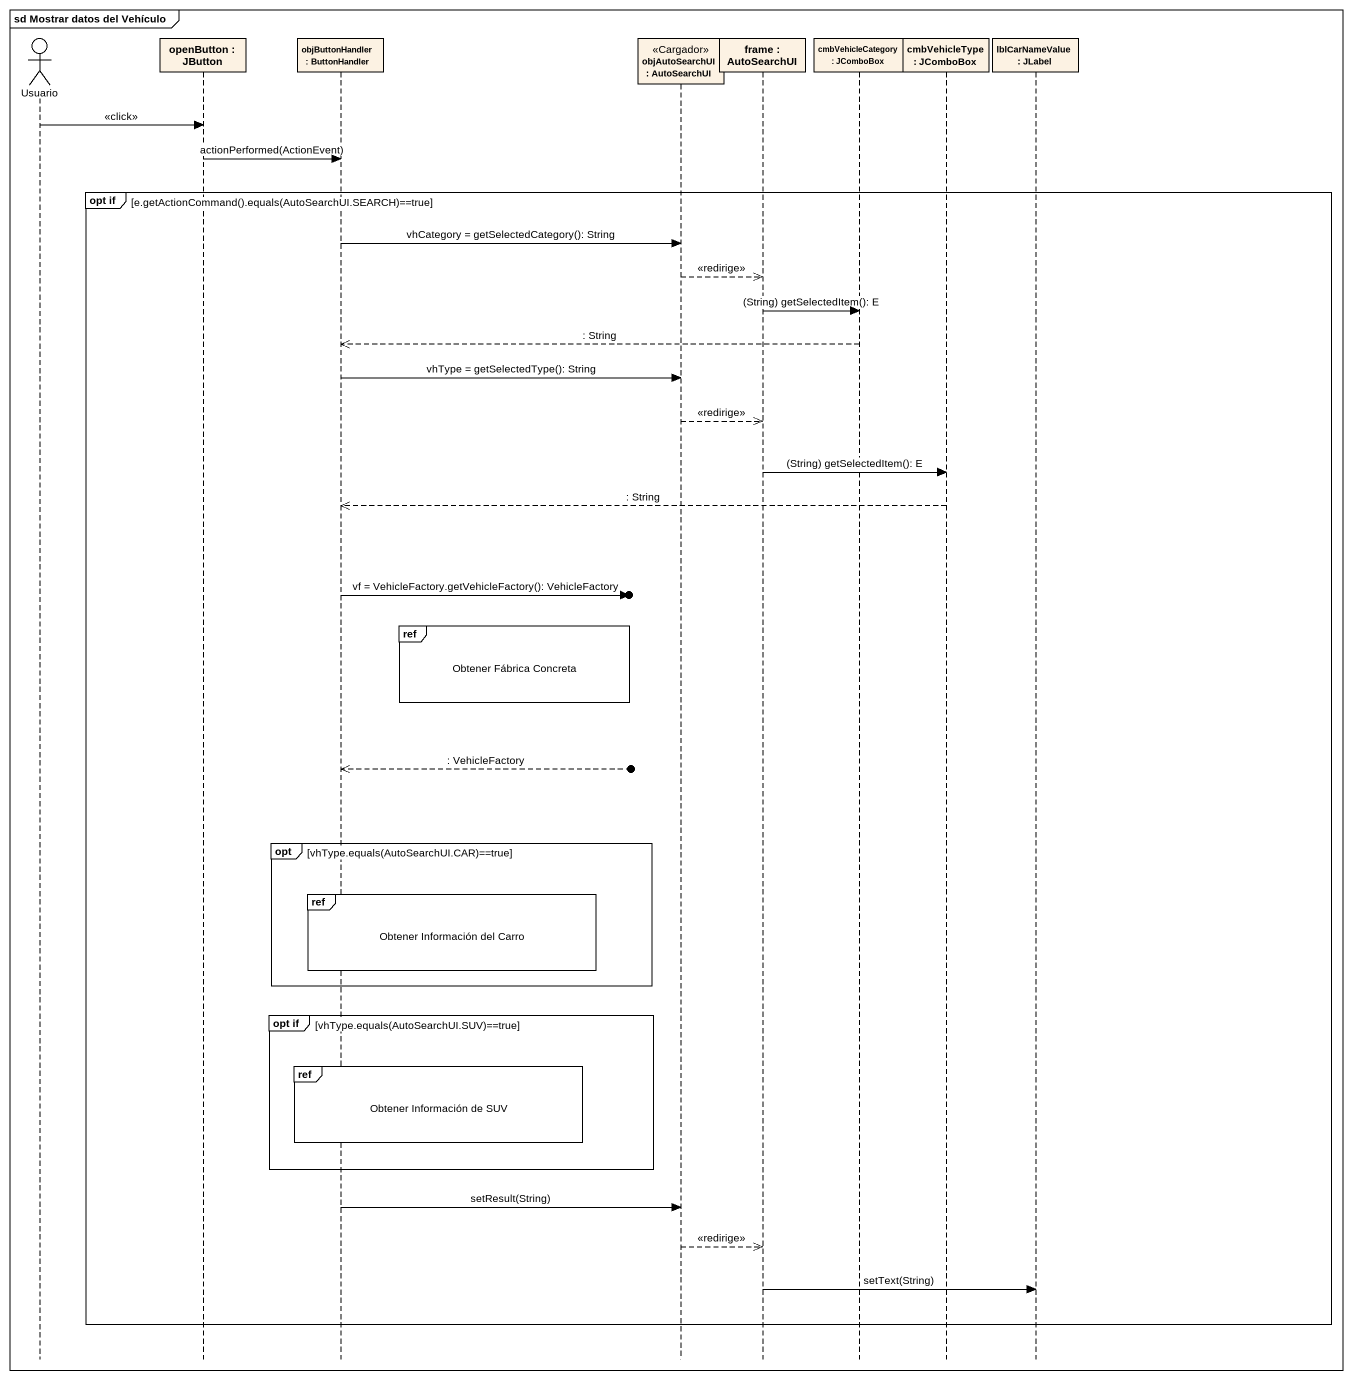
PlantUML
@startuml
mainframe sd Mostrar datos del Vehículo
hide footbox
actor Usuario
participant "openButton : JButton" as openButton
participant "objButtonHandler : ButtonHandler" as objButtonHandler
participant "objAutoSearchUI : AutoSearchUI" as objAutoSearchUI <<Cargador>>
participant "frame : AutoSearchUI" as frame_
participant "cmbVehicleCategory : JComboBox" as cmbVehicleCategory
participant "cmbVehicleType : JComboBox" as cmbVehicleType
participant "lblCarNameValue : JLabel" as lblCarNameValue

Usuario -> openButton : <<click>>
openButton -> objButtonHandler : actionPerformed(ActionEvent)
group opt if [e.getActionCommand().equals(AutoSearchUI.SEARCH)==true]
  objButtonHandler -> objAutoSearchUI : vhCategory = getSelectedCategory(): String
  objAutoSearchUI -->> frame_ : <<redirige>>
  frame_ -> cmbVehicleCategory : (String) getSelectedItem(): E
  cmbVehicleCategory -->> objButtonHandler : : String
  objButtonHandler -> objAutoSearchUI : vhType = getSelectedType(): String
  objAutoSearchUI -->> frame_ : <<redirige>>
  frame_ -> cmbVehicleType : (String) getSelectedItem(): E
  cmbVehicleType -->> objButtonHandler : : String
  objButtonHandler ->o] : vf = VehicleFactory.getVehicleFactory(): VehicleFactory
  ref over objAutoSearchUI : Obtener Fábrica Concreta
  objButtonHandler <<--o] : : VehicleFactory
  opt vhType.equals(AutoSearchUI.CAR)==true
    ref over objButtonHandler : Obtener Información del Carro
  end
  group opt if [vhType.equals(AutoSearchUI.SUV)==true]
    ref over objButtonHandler : Obtener Información de SUV
  end
  objButtonHandler -> objAutoSearchUI : setResult(String)
  objAutoSearchUI -->> frame_ : <<redirige>>
  frame_ -> lblCarNameValue : setText(String)
end
@enduml
